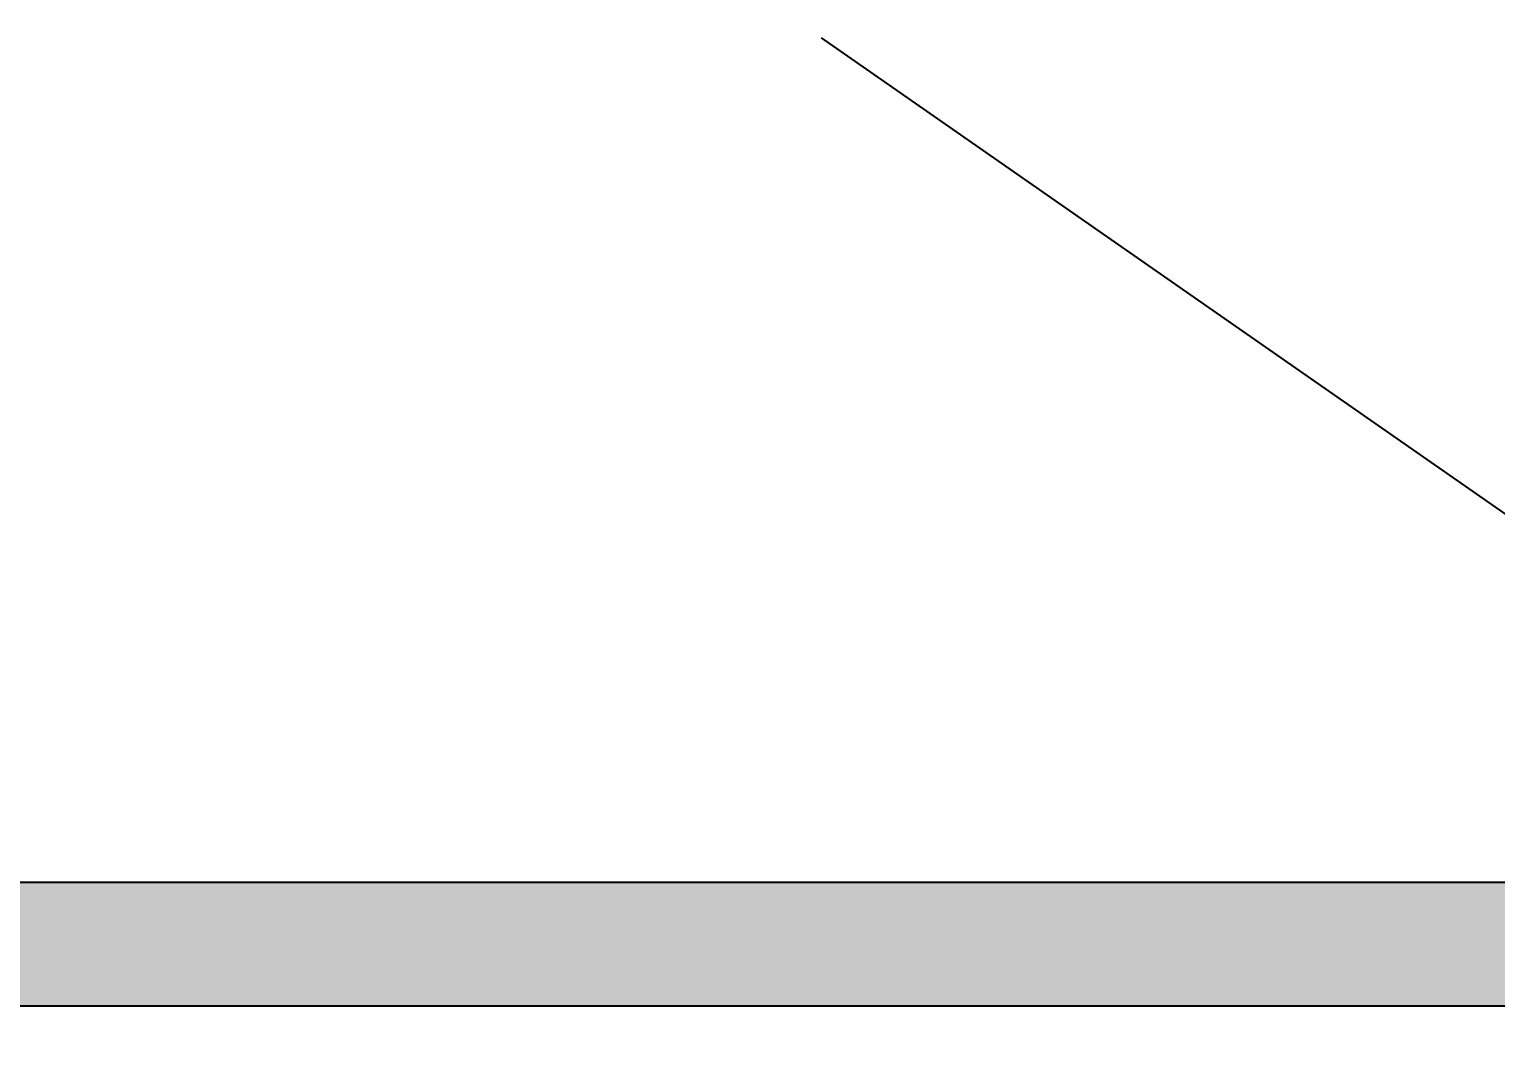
# Model space of a CAD drawing. Extents: x 0 to 420, y 0 to 297.
# Drawn here: x 233.15 to 254.47, y 156.63 to 171.45 of the extents above; entities that cross this region are included whole.
import ezdxf

# ---------------------------------------------------------------- set-up
doc = ezdxf.new("R2010")
doc.units = 0
doc.layers.get('0').update_dxf_attribs({"linetype": 'CONTINUOUS'})
doc.layers.get('DEFPOINTS').update_dxf_attribs({"linetype": 'CONTINUOUS'})
doc.layers.add('L25', color=1, linetype='CONTINUOUS')
doc.layers.add('T25', color=1, linetype='CONTINUOUS')
doc.styles.add('ISO3098B', font='iso3098b.shx')
doc.dimstyles.new('SIGNSDIM', dxfattribs={"dimtxt": 2.5, "dimasz": 0.2, "dimexe": 1.5, "dimexo": 2, "dimgap": 1.5, "dimtad": 1, "dimdec": 4, "dimlfac": 10, "dimrnd": 1, "dimdsep": 46, "dimlunit": 6, "dimtxsty": 'ISO3098B', "dimblk": 'SGNDIM', "dimcen": 2.5, "dimse2": 1, "dimadec": 0, "dimazin": 0, "dimtfac": 1, "dimtdec": 4, "dimtix": 1, "dimtmove": 0, "dimatfit": 3, "dimldrblk": 'SGNDIM', "dimfxl": 1, "dimtolj": 1, "dimtzin": 0, "dimarcsym": 0})

# ---------------------------------------------------------------- blocks, each defined once
blk = doc.blocks.new('SGNDIM')
for p, q in [((0, 4.5), (0, -4.5)), ((0, 0), (-1, 0))]:
    blk.add_line(p, q)
blk = doc.blocks.new('*D44')
at = {"layer": 'DEFPOINTS', "color": 0, "transparency": 16777216}
for p in [(200.098, 171.8), (254.091, 171.8), (254.091, 117.036)]:
    blk.add_point(p, dxfattribs=at)
at = {"layer": 'T25', "color": 0, "lineweight": -2, "transparency": 16777216}
blk.add_line((200.298, 117.036), (253.891, 117.036), dxfattribs=at)
at = {"layer": 'T25', "color": 0, "lineweight": -2, "transparency": 16777216, "xscale": 0.2, "yscale": 0.2, "zscale": 0.2, "rotation": 180}
blk.add_blockref('SGNDIM', (200.098, 117.036), dxfattribs=at)
at = {"layer": 'T25', "color": 0, "lineweight": -2, "transparency": 16777216, "xscale": 0.2, "yscale": 0.2, "zscale": 0.2}
blk.add_blockref('SGNDIM', (254.091, 117.036), dxfattribs=at)
at = {"layer": 'T25', "color": 0, "transparency": 16777216, "insert": (227.095, 119.786), "char_height": 2.5, "attachment_point": 5, "style": 'ISO3098B'}
blk.add_mtext('\\A1;540', dxfattribs=at)

msp = doc.modelspace()

# ---------------------------------------------------------------- hatches: boundary and pattern name
at = {"layer": 'L25'}
h = msp.add_hatch(color=256, dxfattribs=at)
edge = h.paths.add_edge_path(flags=16)
edge.add_line((92.063905, 168.535785), (92.063905, 243.535785))
edge.add_arc((101.563905, 243.535785), 9.5, 90, 180, ccw=False)
edge.add_line((101.563905, 253.035785), (256.563905, 253.035785))
edge.add_arc((256.563905, 243.535785), 9.5, 0, 90, ccw=False)
edge.add_line((266.063905, 243.535785), (266.063905, 168.535785))
edge.add_arc((256.563905, 168.535785), 9.5, -90, 0, ccw=False)
edge.add_line((256.563905, 159.035785), (101.563905, 159.035785))
edge.add_arc((101.563905, 168.535785), 9.5, 180, 270, ccw=False)
edge = h.paths.add_edge_path()
edge.add_line((90.263905, 168.535785), (90.263905, 243.535785))
edge.add_arc((101.563905, 243.535785), 11.3, 90, 180, ccw=False)
edge.add_line((101.563905, 254.835785), (256.563905, 254.835785))
edge.add_arc((256.563905, 243.535785), 11.3, 0, 90, ccw=False)
edge.add_line((267.863905, 243.535785), (267.863905, 168.535785))
edge.add_arc((256.563905, 168.535785), 11.3, -90, 0, ccw=False)
edge.add_line((256.563905, 157.235785), (101.563905, 157.235785))
edge.add_arc((101.563905, 168.535785), 11.3, 180, 270, ccw=False)

# ---------------------------------------------------------------- linework, layer by layer
msp.add_line((276.09178, 149.445992), (244.669019, 171.323983), dxfattribs=at)
for points in [[(90.263905, 168.535785), (90.263905, 243.535785, -0.414213562), (101.563905, 254.835785), (256.563905, 254.835785, -0.414213562), (267.863905, 243.535785), (267.863905, 168.535785, -0.414213562), (256.563905, 157.235785), (101.563905, 157.235785, -0.414213562)], [(92.063905, 168.535785), (92.063905, 243.535785, -0.414213562), (101.563905, 253.035785), (256.563905, 253.035785, -0.414213562), (266.063905, 243.535785), (266.063905, 168.535785, -0.414213562), (256.563905, 159.035785), (101.563905, 159.035785, -0.414213562)]]:
    msp.add_lwpolyline(points, format="xyb", close=True, dxfattribs=at)

# ---------------------------------------------------------------- dimensions: what is measured, and where the dimension line sits
at = {"layer": 'T25'}
dim = msp.add_linear_dim(base=(254.0912871, 117.0357845), p1=(200.0984623, 171.7995627), p2=(254.0912871, 171.7995627), dimstyle='SIGNSDIM', override={"dimse1": 1}, dxfattribs=at)
dim.commit()
dim.dimension.update_dxf_attribs({"geometry": '*D44', "text_midpoint": (227.0948747, 119.7857845)})

doc.saveas('drawing.dxf')
